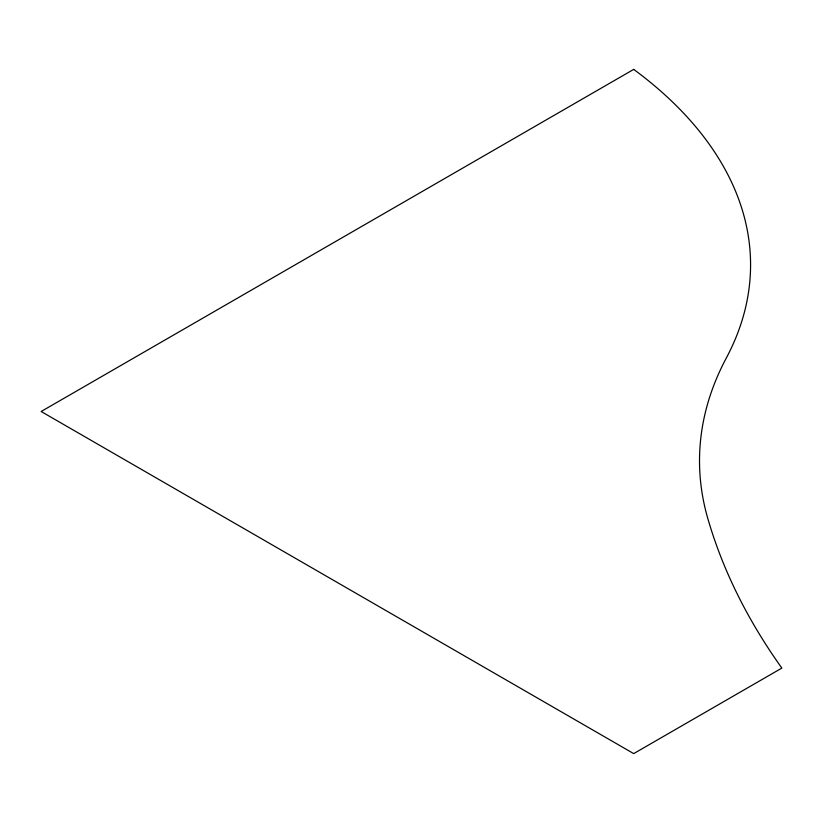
<?xml version="1.0" encoding="UTF-8"?>
<svg xmlns="http://www.w3.org/2000/svg" width="823" height="823" viewBox="0 0 823 823"><rect width="100%" height="100%" fill="white"/><g stroke="black" fill="none" stroke-linecap="round" stroke-linejoin="round"><path stroke-width="1.23" d="M633.71 69.389L41.15 411.5L633.71 753.611L781.85 668.081A1196.776 690.95 0 0 1 707.78 518.408A605.409 349.528 0 0 1 726.298 358.046A548.807 316.855 0 0 0 633.71 69.389"/></g></svg>
